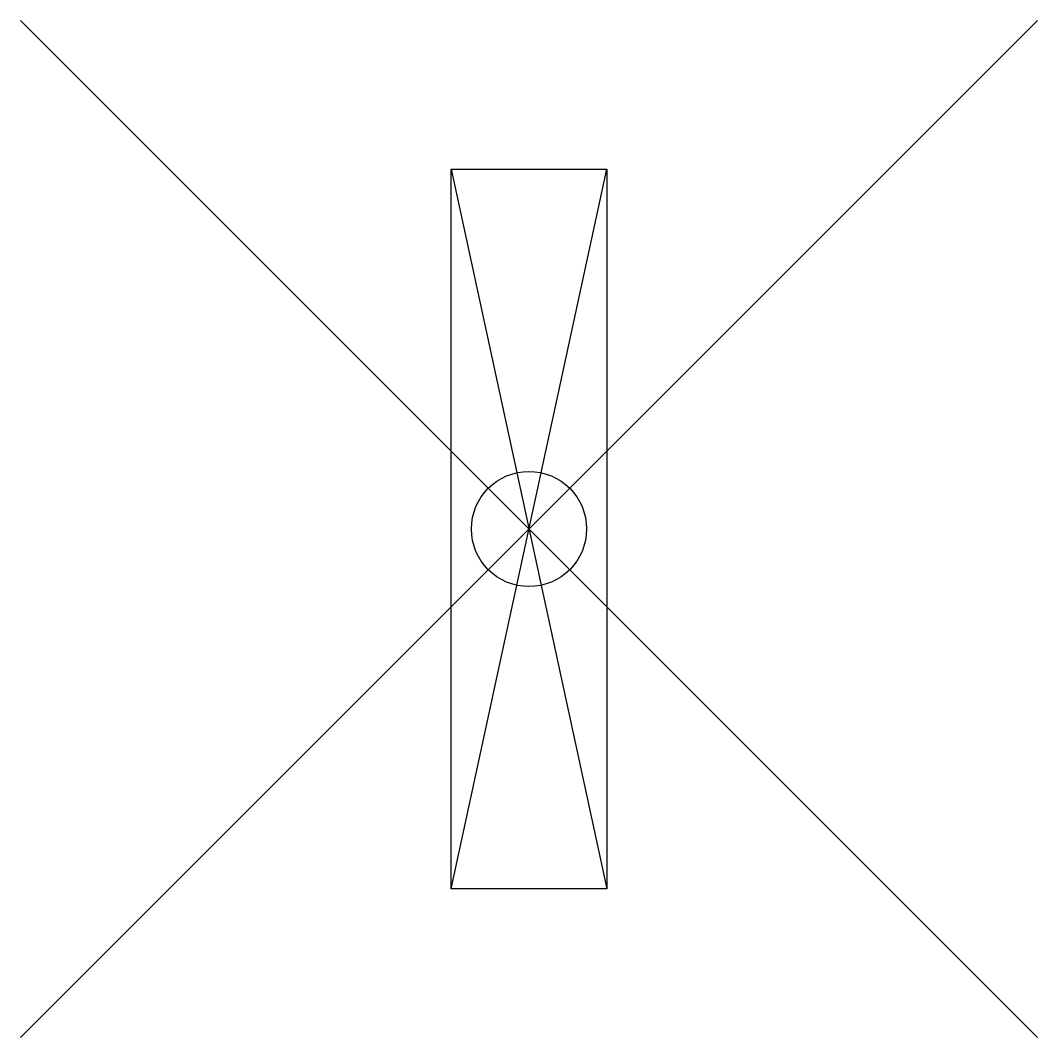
# Model space of a CAD drawing. Header units: metres. Extents: x 0.31 to 2.08, y -0.88 to 0.88.
import ezdxf

# ---------------------------------------------------------------- set-up
doc = ezdxf.new("R2010")
doc.units = ezdxf.units.M
doc.header["$MEASUREMENT"] = 0

msp = doc.modelspace()

# ---------------------------------------------------------------- linework, layer by layer
for p, q in [((0.3136, -0.8839), (2.0814, 0.8839)), ((2.0814, -0.8839), (0.3136, 0.8839)), ((1.0625, -0.625), (1.0625, 0.625)), ((1.0625, 0.625), (1.3325, 0.625)), ((1.0625, -0.625), (1.3325, 0.625)), ((1.0625, 0.625), (1.3325, -0.625)), ((1.3325, 0.625), (1.3325, -0.625)), ((1.3325, -0.625), (1.0625, -0.625))]:
    msp.add_line(p, q)
msp.add_circle((1.1975, 0), 0.1)

doc.saveas('drawing.dxf')
